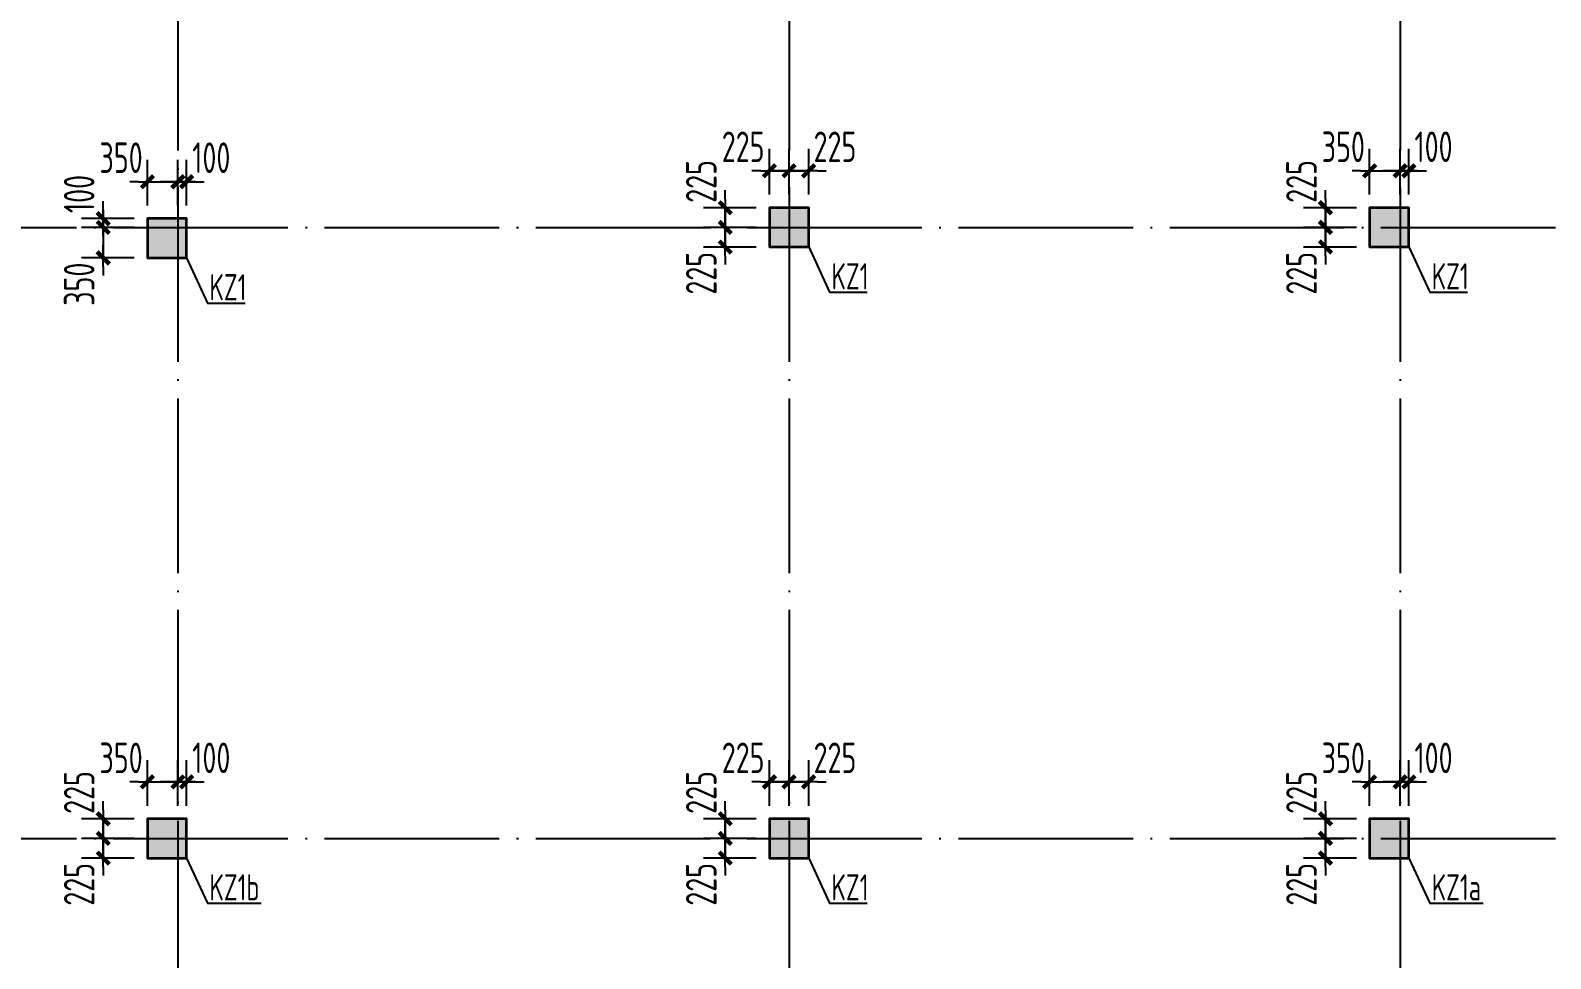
# Model space of a CAD drawing. Extents: x 8268344 to 8869063, y 669070 to 951310.
# Drawn here: x 8444018 to 8461431, y 830891 to 841524 of the extents above; entities that cross this region are included whole.
import ezdxf

# ---------------------------------------------------------------- set-up
doc = ezdxf.new("R2010")
doc.units = 0
doc.header["$LTSCALE"] = 1000
doc.linetypes.add('DOTE', pattern=[2.42, 2, -0.2, 0.02, -0.2])
doc.layers.get('0').update_dxf_attribs({"linetype": 'CONTINUOUS'})
doc.layers.get('Defpoints').update_dxf_attribs({"linetype": 'CONTINUOUS'})
for name, color, linetype in [('DIM', 3, 'CONTINUOUS'), ('DOTE', 1, 'DOTE'), ('PUB_TEXT', 7, 'CONTINUOUS'), ('柱涂实', 54, 'CONTINUOUS')]:
    doc.layers.add(name, color=color, linetype=linetype)
doc.layers.add('柱', color=2, linetype='CONTINUOUS', lineweight=35)
doc.styles.add('HZTXT', font='tssdeng.shx', dxfattribs={"width": 0.75, "bigfont": 'HZTXT.shx'})
doc.styles.add('TSSD_Dimension', font='Tssdeng.shx', dxfattribs={"width": 0.7, "bigfont": 'tssdchn.shx'})
doc.dimstyles.new('TSSD_100_100$0', dxfattribs={"dimtxt": 350, "dimasz": 100, "dimexe": 250, "dimexo": 150, "dimgap": 100, "dimtad": 1, "dimdec": 0, "dimzin": 0, "dimdsep": 46, "dimtxsty": 'TSSD_Dimension', "dimblk": '_TSDBK', "dimblk1": '_TSDBK', "dimblk2": '_TSDBK', "dimsah": 1, "dimcen": 0, "dimclrt": 7, "dimadec": 0, "dimazin": 0, "dimtfac": 1, "dimtdec": 0, "dimtix": 1, "dimtmove": 2, "dimatfit": 3, "dimldrblk": '_TSDBK', "dimfxl": 0, "dimtolj": 1, "dimtzin": 0, "dimarcsym": 0})

# ---------------------------------------------------------------- blocks, each defined once
blk = doc.blocks.new('_TSDBK')
blk.add_line((-1, 0), (1.5, 0))
at = {"const_width": 0.5}
blk.add_lwpolyline([(-0.7, -0.7), (0.7, 0.7)], dxfattribs=at)
blk = doc.blocks.new('*D1951')
at = {"layer": 'Defpoints', "color": 0}
for p in [(8452483, 839493), (8451977, 839268), (8452483, 839268)]:
    blk.add_point(p, dxfattribs=at)
at = {"layer": 'DIM', "color": 0, "lineweight": -2}
for p, q in [((8451977, 839593), (8451977, 839693)), ((8452333, 839493), (8451727, 839493)), ((8451977, 839493), (8451977, 839268)), ((8452333, 839268), (8451727, 839268)), ((8451977, 839168), (8451977, 839068))]:
    blk.add_line(p, q, dxfattribs=at)
at = {"layer": 'DIM', "color": 0, "lineweight": -2, "xscale": 100, "yscale": 100, "zscale": 100}
for p, rotation in [((8451977, 839493), 270), ((8451977, 839268), 90)]:
    blk.add_blockref('_TSDBK', p, dxfattribs=dict(at, rotation=rotation))
at = {"layer": 'DIM', "color": 7, "insert": (8451702, 839794), "char_height": 350, "attachment_point": 5, "rotation": 90, "style": 'TSSD_Dimension'}
blk.add_mtext('\\A1;225', dxfattribs=at)
blk = doc.blocks.new('*D1952')
at = {"layer": 'Defpoints', "color": 0}
for p in [(8452483, 839268), (8451977, 839043), (8452483, 839043)]:
    blk.add_point(p, dxfattribs=at)
at = {"layer": 'DIM', "color": 0, "lineweight": -2}
for p, q in [((8451977, 839368), (8451977, 839468)), ((8452333, 839268), (8451727, 839268)), ((8451977, 839268), (8451977, 839043)), ((8452333, 839043), (8451727, 839043)), ((8451977, 838943), (8451977, 838843))]:
    blk.add_line(p, q, dxfattribs=at)
at = {"layer": 'DIM', "color": 0, "lineweight": -2, "xscale": 100, "yscale": 100, "zscale": 100}
for p, rotation in [((8451977, 839268), 270), ((8451977, 839043), 90)]:
    blk.add_blockref('_TSDBK', p, dxfattribs=dict(at, rotation=rotation))
at = {"layer": 'DIM', "color": 7, "insert": (8451702, 838742), "char_height": 350, "attachment_point": 5, "rotation": 90, "style": 'TSSD_Dimension'}
blk.add_mtext('\\A1;225', dxfattribs=at)
blk = doc.blocks.new('*D1953')
at = {"layer": 'Defpoints', "color": 0}
for p in [(8452933, 839916), (8452708, 839493), (8452933, 839493)]:
    blk.add_point(p, dxfattribs=at)
at = {"layer": 'DIM', "color": 0, "lineweight": -2}
for p, q in [((8452708, 839643), (8452708, 840166)), ((8452933, 839643), (8452933, 840166)), ((8452608, 839916), (8452508, 839916)), ((8452708, 839916), (8452933, 839916)), ((8453033, 839916), (8453133, 839916))]:
    blk.add_line(p, q, dxfattribs=at)
at = {"layer": 'DIM', "color": 0, "lineweight": -2, "xscale": 100, "yscale": 100, "zscale": 100}
blk.add_blockref('_TSDBK', (8452708, 839916), dxfattribs=at)
at = {"layer": 'DIM', "color": 0, "lineweight": -2, "xscale": 100, "yscale": 100, "zscale": 100, "rotation": 180}
blk.add_blockref('_TSDBK', (8452933, 839916), dxfattribs=at)
at = {"layer": 'DIM', "color": 7, "insert": (8453234, 840191), "char_height": 350, "attachment_point": 5, "style": 'TSSD_Dimension'}
blk.add_mtext('\\A1;225', dxfattribs=at)
blk = doc.blocks.new('*D1954')
at = {"layer": 'Defpoints', "color": 0}
for p in [(8452708, 839916), (8452483, 839493), (8452708, 839493)]:
    blk.add_point(p, dxfattribs=at)
at = {"layer": 'DIM', "color": 0, "lineweight": -2}
for p, q in [((8452483, 839643), (8452483, 840166)), ((8452708, 839643), (8452708, 840166)), ((8452383, 839916), (8452283, 839916)), ((8452483, 839916), (8452708, 839916)), ((8452808, 839916), (8452908, 839916))]:
    blk.add_line(p, q, dxfattribs=at)
at = {"layer": 'DIM', "color": 0, "lineweight": -2, "xscale": 100, "yscale": 100, "zscale": 100}
blk.add_blockref('_TSDBK', (8452483, 839916), dxfattribs=at)
at = {"layer": 'DIM', "color": 0, "lineweight": -2, "xscale": 100, "yscale": 100, "zscale": 100, "rotation": 180}
blk.add_blockref('_TSDBK', (8452708, 839916), dxfattribs=at)
at = {"layer": 'DIM', "color": 7, "insert": (8452182, 840191), "char_height": 350, "attachment_point": 5, "style": 'TSSD_Dimension'}
blk.add_mtext('\\A1;225', dxfattribs=at)
blk = doc.blocks.new('*D1955')
at = {"layer": 'Defpoints', "color": 0}
for p in [(8452483, 832493), (8451977, 832268), (8452483, 832268)]:
    blk.add_point(p, dxfattribs=at)
at = {"layer": 'DIM', "color": 0, "lineweight": -2}
for p, q in [((8451977, 832593), (8451977, 832693)), ((8452333, 832493), (8451727, 832493)), ((8451977, 832493), (8451977, 832268)), ((8452333, 832268), (8451727, 832268)), ((8451977, 832168), (8451977, 832068))]:
    blk.add_line(p, q, dxfattribs=at)
at = {"layer": 'DIM', "color": 0, "lineweight": -2, "xscale": 100, "yscale": 100, "zscale": 100}
for p, rotation in [((8451977, 832493), 270), ((8451977, 832268), 90)]:
    blk.add_blockref('_TSDBK', p, dxfattribs=dict(at, rotation=rotation))
at = {"layer": 'DIM', "color": 7, "insert": (8451702, 832794), "char_height": 350, "attachment_point": 5, "rotation": 90, "style": 'TSSD_Dimension'}
blk.add_mtext('\\A1;225', dxfattribs=at)
blk = doc.blocks.new('*D1956')
at = {"layer": 'Defpoints', "color": 0}
for p in [(8452483, 832268), (8451977, 832043), (8452483, 832043)]:
    blk.add_point(p, dxfattribs=at)
at = {"layer": 'DIM', "color": 0, "lineweight": -2}
for p, q in [((8451977, 832368), (8451977, 832468)), ((8452333, 832268), (8451727, 832268)), ((8451977, 832268), (8451977, 832043)), ((8452333, 832043), (8451727, 832043)), ((8451977, 831943), (8451977, 831843))]:
    blk.add_line(p, q, dxfattribs=at)
at = {"layer": 'DIM', "color": 0, "lineweight": -2, "xscale": 100, "yscale": 100, "zscale": 100}
for p, rotation in [((8451977, 832268), 270), ((8451977, 832043), 90)]:
    blk.add_blockref('_TSDBK', p, dxfattribs=dict(at, rotation=rotation))
at = {"layer": 'DIM', "color": 7, "insert": (8451702, 831742), "char_height": 350, "attachment_point": 5, "rotation": 90, "style": 'TSSD_Dimension'}
blk.add_mtext('\\A1;225', dxfattribs=at)
blk = doc.blocks.new('*D1957')
at = {"layer": 'Defpoints', "color": 0}
for p in [(8452933, 832916), (8452708, 832493), (8452933, 832493)]:
    blk.add_point(p, dxfattribs=at)
at = {"layer": 'DIM', "color": 0, "lineweight": -2}
for p, q in [((8452708, 832643), (8452708, 833166)), ((8452933, 832643), (8452933, 833166)), ((8452608, 832916), (8452508, 832916)), ((8452708, 832916), (8452933, 832916)), ((8453033, 832916), (8453133, 832916))]:
    blk.add_line(p, q, dxfattribs=at)
at = {"layer": 'DIM', "color": 0, "lineweight": -2, "xscale": 100, "yscale": 100, "zscale": 100}
blk.add_blockref('_TSDBK', (8452708, 832916), dxfattribs=at)
at = {"layer": 'DIM', "color": 0, "lineweight": -2, "xscale": 100, "yscale": 100, "zscale": 100, "rotation": 180}
blk.add_blockref('_TSDBK', (8452933, 832916), dxfattribs=at)
at = {"layer": 'DIM', "color": 7, "insert": (8453234, 833191), "char_height": 350, "attachment_point": 5, "style": 'TSSD_Dimension'}
blk.add_mtext('\\A1;225', dxfattribs=at)
blk = doc.blocks.new('*D1958')
at = {"layer": 'Defpoints', "color": 0}
for p in [(8452708, 832916), (8452483, 832493), (8452708, 832493)]:
    blk.add_point(p, dxfattribs=at)
at = {"layer": 'DIM', "color": 0, "lineweight": -2}
for p, q in [((8452483, 832643), (8452483, 833166)), ((8452708, 832643), (8452708, 833166)), ((8452383, 832916), (8452283, 832916)), ((8452483, 832916), (8452708, 832916)), ((8452808, 832916), (8452908, 832916))]:
    blk.add_line(p, q, dxfattribs=at)
at = {"layer": 'DIM', "color": 0, "lineweight": -2, "xscale": 100, "yscale": 100, "zscale": 100}
blk.add_blockref('_TSDBK', (8452483, 832916), dxfattribs=at)
at = {"layer": 'DIM', "color": 0, "lineweight": -2, "xscale": 100, "yscale": 100, "zscale": 100, "rotation": 180}
blk.add_blockref('_TSDBK', (8452708, 832916), dxfattribs=at)
at = {"layer": 'DIM', "color": 7, "insert": (8452182, 833191), "char_height": 350, "attachment_point": 5, "style": 'TSSD_Dimension'}
blk.add_mtext('\\A1;225', dxfattribs=at)
blk = doc.blocks.new('*D1959')
at = {"layer": 'Defpoints', "color": 0}
for p in [(8459358, 832493), (8458852, 832268), (8459358, 832268)]:
    blk.add_point(p, dxfattribs=at)
at = {"layer": 'DIM', "color": 0, "lineweight": -2}
for p, q in [((8458852, 832593), (8458852, 832693)), ((8459208, 832493), (8458602, 832493)), ((8458852, 832493), (8458852, 832268)), ((8459208, 832268), (8458602, 832268)), ((8458852, 832168), (8458852, 832068))]:
    blk.add_line(p, q, dxfattribs=at)
at = {"layer": 'DIM', "color": 0, "lineweight": -2, "xscale": 100, "yscale": 100, "zscale": 100}
for p, rotation in [((8458852, 832493), 270), ((8458852, 832268), 90)]:
    blk.add_blockref('_TSDBK', p, dxfattribs=dict(at, rotation=rotation))
at = {"layer": 'DIM', "color": 7, "insert": (8458577, 832794), "char_height": 350, "attachment_point": 5, "rotation": 90, "style": 'TSSD_Dimension'}
blk.add_mtext('\\A1;225', dxfattribs=at)
blk = doc.blocks.new('*D1960')
at = {"layer": 'Defpoints', "color": 0}
for p in [(8459358, 832268), (8458852, 832043), (8459358, 832043)]:
    blk.add_point(p, dxfattribs=at)
at = {"layer": 'DIM', "color": 0, "lineweight": -2}
for p, q in [((8458852, 832368), (8458852, 832468)), ((8459208, 832268), (8458602, 832268)), ((8458852, 832268), (8458852, 832043)), ((8459208, 832043), (8458602, 832043)), ((8458852, 831943), (8458852, 831843))]:
    blk.add_line(p, q, dxfattribs=at)
at = {"layer": 'DIM', "color": 0, "lineweight": -2, "xscale": 100, "yscale": 100, "zscale": 100}
for p, rotation in [((8458852, 832268), 270), ((8458852, 832043), 90)]:
    blk.add_blockref('_TSDBK', p, dxfattribs=dict(at, rotation=rotation))
at = {"layer": 'DIM', "color": 7, "insert": (8458577, 831742), "char_height": 350, "attachment_point": 5, "rotation": 90, "style": 'TSSD_Dimension'}
blk.add_mtext('\\A1;225', dxfattribs=at)
blk = doc.blocks.new('*D1961')
at = {"layer": 'Defpoints', "color": 0}
for p in [(8459808, 832916), (8459708, 832493), (8459808, 832493)]:
    blk.add_point(p, dxfattribs=at)
at = {"layer": 'DIM', "color": 0, "lineweight": -2}
for p, q in [((8459708, 832643), (8459708, 833166)), ((8459808, 832643), (8459808, 833166)), ((8459608, 832916), (8459508, 832916)), ((8459708, 832916), (8459808, 832916)), ((8459908, 832916), (8460008, 832916))]:
    blk.add_line(p, q, dxfattribs=at)
at = {"layer": 'DIM', "color": 0, "lineweight": -2, "xscale": 100, "yscale": 100, "zscale": 100}
blk.add_blockref('_TSDBK', (8459708, 832916), dxfattribs=at)
at = {"layer": 'DIM', "color": 0, "lineweight": -2, "xscale": 100, "yscale": 100, "zscale": 100, "rotation": 180}
blk.add_blockref('_TSDBK', (8459808, 832916), dxfattribs=at)
at = {"layer": 'DIM', "color": 7, "insert": (8460090, 833191), "char_height": 350, "attachment_point": 5, "style": 'TSSD_Dimension'}
blk.add_mtext('\\A1;100', dxfattribs=at)
blk = doc.blocks.new('*D1962')
at = {"layer": 'Defpoints', "color": 0}
for p in [(8459708, 832916), (8459358, 832493), (8459708, 832493)]:
    blk.add_point(p, dxfattribs=at)
at = {"layer": 'DIM', "color": 0, "lineweight": -2}
for p, q in [((8459358, 832643), (8459358, 833166)), ((8459708, 832643), (8459708, 833166)), ((8459258, 832916), (8459158, 832916)), ((8459358, 832916), (8459708, 832916)), ((8459808, 832916), (8459908, 832916))]:
    blk.add_line(p, q, dxfattribs=at)
at = {"layer": 'DIM', "color": 0, "lineweight": -2, "xscale": 100, "yscale": 100, "zscale": 100}
blk.add_blockref('_TSDBK', (8459358, 832916), dxfattribs=at)
at = {"layer": 'DIM', "color": 0, "lineweight": -2, "xscale": 100, "yscale": 100, "zscale": 100, "rotation": 180}
blk.add_blockref('_TSDBK', (8459708, 832916), dxfattribs=at)
at = {"layer": 'DIM', "color": 7, "insert": (8459057, 833191), "char_height": 350, "attachment_point": 5, "style": 'TSSD_Dimension'}
blk.add_mtext('\\A1;350', dxfattribs=at)
blk = doc.blocks.new('*D1967')
at = {"layer": 'Defpoints', "color": 0}
for p in [(8459358, 839493), (8458852, 839268), (8459358, 839268)]:
    blk.add_point(p, dxfattribs=at)
at = {"layer": 'DIM', "color": 0, "lineweight": -2}
for p, q in [((8458852, 839593), (8458852, 839693)), ((8459208, 839493), (8458602, 839493)), ((8458852, 839493), (8458852, 839268)), ((8459208, 839268), (8458602, 839268)), ((8458852, 839168), (8458852, 839068))]:
    blk.add_line(p, q, dxfattribs=at)
at = {"layer": 'DIM', "color": 0, "lineweight": -2, "xscale": 100, "yscale": 100, "zscale": 100}
for p, rotation in [((8458852, 839493), 270), ((8458852, 839268), 90)]:
    blk.add_blockref('_TSDBK', p, dxfattribs=dict(at, rotation=rotation))
at = {"layer": 'DIM', "color": 7, "insert": (8458577, 839794), "char_height": 350, "attachment_point": 5, "rotation": 90, "style": 'TSSD_Dimension'}
blk.add_mtext('\\A1;225', dxfattribs=at)
blk = doc.blocks.new('*D1968')
at = {"layer": 'Defpoints', "color": 0}
for p in [(8459358, 839268), (8458852, 839043), (8459358, 839043)]:
    blk.add_point(p, dxfattribs=at)
at = {"layer": 'DIM', "color": 0, "lineweight": -2}
for p, q in [((8458852, 839368), (8458852, 839468)), ((8459208, 839268), (8458602, 839268)), ((8458852, 839268), (8458852, 839043)), ((8459208, 839043), (8458602, 839043)), ((8458852, 838943), (8458852, 838843))]:
    blk.add_line(p, q, dxfattribs=at)
at = {"layer": 'DIM', "color": 0, "lineweight": -2, "xscale": 100, "yscale": 100, "zscale": 100}
for p, rotation in [((8458852, 839268), 270), ((8458852, 839043), 90)]:
    blk.add_blockref('_TSDBK', p, dxfattribs=dict(at, rotation=rotation))
at = {"layer": 'DIM', "color": 7, "insert": (8458577, 838742), "char_height": 350, "attachment_point": 5, "rotation": 90, "style": 'TSSD_Dimension'}
blk.add_mtext('\\A1;225', dxfattribs=at)
blk = doc.blocks.new('*D1969')
at = {"layer": 'Defpoints', "color": 0}
for p in [(8459808, 839916), (8459708, 839493), (8459808, 839493)]:
    blk.add_point(p, dxfattribs=at)
at = {"layer": 'DIM', "color": 0, "lineweight": -2}
for p, q in [((8459708, 839643), (8459708, 840166)), ((8459808, 839643), (8459808, 840166)), ((8459608, 839916), (8459508, 839916)), ((8459708, 839916), (8459808, 839916)), ((8459908, 839916), (8460008, 839916))]:
    blk.add_line(p, q, dxfattribs=at)
at = {"layer": 'DIM', "color": 0, "lineweight": -2, "xscale": 100, "yscale": 100, "zscale": 100}
blk.add_blockref('_TSDBK', (8459708, 839916), dxfattribs=at)
at = {"layer": 'DIM', "color": 0, "lineweight": -2, "xscale": 100, "yscale": 100, "zscale": 100, "rotation": 180}
blk.add_blockref('_TSDBK', (8459808, 839916), dxfattribs=at)
at = {"layer": 'DIM', "color": 7, "insert": (8460090, 840191), "char_height": 350, "attachment_point": 5, "style": 'TSSD_Dimension'}
blk.add_mtext('\\A1;100', dxfattribs=at)
blk = doc.blocks.new('*D1970')
at = {"layer": 'Defpoints', "color": 0}
for p in [(8459708, 839916), (8459358, 839493), (8459708, 839493)]:
    blk.add_point(p, dxfattribs=at)
at = {"layer": 'DIM', "color": 0, "lineweight": -2}
for p, q in [((8459358, 839643), (8459358, 840166)), ((8459708, 839643), (8459708, 840166)), ((8459258, 839916), (8459158, 839916)), ((8459358, 839916), (8459708, 839916)), ((8459808, 839916), (8459908, 839916))]:
    blk.add_line(p, q, dxfattribs=at)
at = {"layer": 'DIM', "color": 0, "lineweight": -2, "xscale": 100, "yscale": 100, "zscale": 100}
blk.add_blockref('_TSDBK', (8459358, 839916), dxfattribs=at)
at = {"layer": 'DIM', "color": 0, "lineweight": -2, "xscale": 100, "yscale": 100, "zscale": 100, "rotation": 180}
blk.add_blockref('_TSDBK', (8459708, 839916), dxfattribs=at)
at = {"layer": 'DIM', "color": 7, "insert": (8459057, 840191), "char_height": 350, "attachment_point": 5, "style": 'TSSD_Dimension'}
blk.add_mtext('\\A1;350', dxfattribs=at)
blk = doc.blocks.new('*D1729')
at = {"layer": 'Defpoints', "color": 0}
for p in [(8445358, 839368), (8444852, 839268), (8445358, 839268)]:
    blk.add_point(p, dxfattribs=at)
at = {"layer": 'DIM', "color": 0, "lineweight": -2}
for p, q in [((8444852, 839468), (8444852, 839568)), ((8445208, 839368), (8444602, 839368)), ((8444852, 839368), (8444852, 839268)), ((8445208, 839268), (8444602, 839268)), ((8444852, 839168), (8444852, 839068))]:
    blk.add_line(p, q, dxfattribs=at)
at = {"layer": 'DIM', "color": 0, "lineweight": -2, "xscale": 100, "yscale": 100, "zscale": 100}
for p, rotation in [((8444852, 839368), 270), ((8444852, 839268), 90)]:
    blk.add_blockref('_TSDBK', p, dxfattribs=dict(at, rotation=rotation))
at = {"layer": 'DIM', "color": 7, "insert": (8444577, 839650), "char_height": 350, "attachment_point": 5, "rotation": 90, "style": 'TSSD_Dimension'}
blk.add_mtext('\\A1;100', dxfattribs=at)
blk = doc.blocks.new('*D1730')
at = {"layer": 'Defpoints', "color": 0}
for p in [(8445358, 839268), (8444852, 838918), (8445358, 838918)]:
    blk.add_point(p, dxfattribs=at)
at = {"layer": 'DIM', "color": 0, "lineweight": -2}
for p, q in [((8444852, 839368), (8444852, 839468)), ((8445208, 839268), (8444602, 839268)), ((8444852, 839268), (8444852, 838918)), ((8445208, 838918), (8444602, 838918)), ((8444852, 838818), (8444852, 838718))]:
    blk.add_line(p, q, dxfattribs=at)
at = {"layer": 'DIM', "color": 0, "lineweight": -2, "xscale": 100, "yscale": 100, "zscale": 100}
for p, rotation in [((8444852, 839268), 270), ((8444852, 838918), 90)]:
    blk.add_blockref('_TSDBK', p, dxfattribs=dict(at, rotation=rotation))
at = {"layer": 'DIM', "color": 7, "insert": (8444577, 838617), "char_height": 350, "attachment_point": 5, "rotation": 90, "style": 'TSSD_Dimension'}
blk.add_mtext('\\A1;350', dxfattribs=at)
blk = doc.blocks.new('*D1731')
at = {"layer": 'Defpoints', "color": 0}
for p in [(8445808, 839791), (8445708, 839368), (8445808, 839368)]:
    blk.add_point(p, dxfattribs=at)
at = {"layer": 'DIM', "color": 0, "lineweight": -2}
for p, q in [((8445708, 839518), (8445708, 840041)), ((8445808, 839518), (8445808, 840041)), ((8445608, 839791), (8445508, 839791)), ((8445708, 839791), (8445808, 839791)), ((8445908, 839791), (8446008, 839791))]:
    blk.add_line(p, q, dxfattribs=at)
at = {"layer": 'DIM', "color": 0, "lineweight": -2, "xscale": 100, "yscale": 100, "zscale": 100}
blk.add_blockref('_TSDBK', (8445708, 839791), dxfattribs=at)
at = {"layer": 'DIM', "color": 0, "lineweight": -2, "xscale": 100, "yscale": 100, "zscale": 100, "rotation": 180}
blk.add_blockref('_TSDBK', (8445808, 839791), dxfattribs=at)
at = {"layer": 'DIM', "color": 7, "insert": (8446090, 840066), "char_height": 350, "attachment_point": 5, "style": 'TSSD_Dimension'}
blk.add_mtext('\\A1;100', dxfattribs=at)
blk = doc.blocks.new('*D1732')
at = {"layer": 'Defpoints', "color": 0}
for p in [(8445708, 839791), (8445358, 839368), (8445708, 839368)]:
    blk.add_point(p, dxfattribs=at)
at = {"layer": 'DIM', "color": 0, "lineweight": -2}
for p, q in [((8445358, 839518), (8445358, 840041)), ((8445708, 839518), (8445708, 840041)), ((8445258, 839791), (8445158, 839791)), ((8445358, 839791), (8445708, 839791)), ((8445808, 839791), (8445908, 839791))]:
    blk.add_line(p, q, dxfattribs=at)
at = {"layer": 'DIM', "color": 0, "lineweight": -2, "xscale": 100, "yscale": 100, "zscale": 100}
blk.add_blockref('_TSDBK', (8445358, 839791), dxfattribs=at)
at = {"layer": 'DIM', "color": 0, "lineweight": -2, "xscale": 100, "yscale": 100, "zscale": 100, "rotation": 180}
blk.add_blockref('_TSDBK', (8445708, 839791), dxfattribs=at)
at = {"layer": 'DIM', "color": 7, "insert": (8445057, 840066), "char_height": 350, "attachment_point": 5, "style": 'TSSD_Dimension'}
blk.add_mtext('\\A1;350', dxfattribs=at)
blk = doc.blocks.new('*D1733')
at = {"layer": 'Defpoints', "color": 0}
for p in [(8445358, 832493), (8444852, 832268), (8445358, 832268)]:
    blk.add_point(p, dxfattribs=at)
at = {"layer": 'DIM', "color": 0, "lineweight": -2}
for p, q in [((8444852, 832593), (8444852, 832693)), ((8445208, 832493), (8444602, 832493)), ((8444852, 832493), (8444852, 832268)), ((8445208, 832268), (8444602, 832268)), ((8444852, 832168), (8444852, 832068))]:
    blk.add_line(p, q, dxfattribs=at)
at = {"layer": 'DIM', "color": 0, "lineweight": -2, "xscale": 100, "yscale": 100, "zscale": 100}
for p, rotation in [((8444852, 832493), 270), ((8444852, 832268), 90)]:
    blk.add_blockref('_TSDBK', p, dxfattribs=dict(at, rotation=rotation))
at = {"layer": 'DIM', "color": 7, "insert": (8444577, 832794), "char_height": 350, "attachment_point": 5, "rotation": 90, "style": 'TSSD_Dimension'}
blk.add_mtext('\\A1;225', dxfattribs=at)
blk = doc.blocks.new('*D1734')
at = {"layer": 'Defpoints', "color": 0}
for p in [(8445358, 832268), (8444852, 832043), (8445358, 832043)]:
    blk.add_point(p, dxfattribs=at)
at = {"layer": 'DIM', "color": 0, "lineweight": -2}
for p, q in [((8444852, 832368), (8444852, 832468)), ((8445208, 832268), (8444602, 832268)), ((8444852, 832268), (8444852, 832043)), ((8445208, 832043), (8444602, 832043)), ((8444852, 831943), (8444852, 831843))]:
    blk.add_line(p, q, dxfattribs=at)
at = {"layer": 'DIM', "color": 0, "lineweight": -2, "xscale": 100, "yscale": 100, "zscale": 100}
for p, rotation in [((8444852, 832268), 270), ((8444852, 832043), 90)]:
    blk.add_blockref('_TSDBK', p, dxfattribs=dict(at, rotation=rotation))
at = {"layer": 'DIM', "color": 7, "insert": (8444577, 831742), "char_height": 350, "attachment_point": 5, "rotation": 90, "style": 'TSSD_Dimension'}
blk.add_mtext('\\A1;225', dxfattribs=at)
blk = doc.blocks.new('*D1735')
at = {"layer": 'Defpoints', "color": 0}
for p in [(8445808, 832916), (8445708, 832493), (8445808, 832493)]:
    blk.add_point(p, dxfattribs=at)
at = {"layer": 'DIM', "color": 0, "lineweight": -2}
for p, q in [((8445708, 832643), (8445708, 833166)), ((8445808, 832643), (8445808, 833166)), ((8445608, 832916), (8445508, 832916)), ((8445708, 832916), (8445808, 832916)), ((8445908, 832916), (8446008, 832916))]:
    blk.add_line(p, q, dxfattribs=at)
at = {"layer": 'DIM', "color": 0, "lineweight": -2, "xscale": 100, "yscale": 100, "zscale": 100}
blk.add_blockref('_TSDBK', (8445708, 832916), dxfattribs=at)
at = {"layer": 'DIM', "color": 0, "lineweight": -2, "xscale": 100, "yscale": 100, "zscale": 100, "rotation": 180}
blk.add_blockref('_TSDBK', (8445808, 832916), dxfattribs=at)
at = {"layer": 'DIM', "color": 7, "insert": (8446090, 833191), "char_height": 350, "attachment_point": 5, "style": 'TSSD_Dimension'}
blk.add_mtext('\\A1;100', dxfattribs=at)
blk = doc.blocks.new('*D1736')
at = {"layer": 'Defpoints', "color": 0}
for p in [(8445708, 832916), (8445358, 832493), (8445708, 832493)]:
    blk.add_point(p, dxfattribs=at)
at = {"layer": 'DIM', "color": 0, "lineweight": -2}
for p, q in [((8445358, 832643), (8445358, 833166)), ((8445708, 832643), (8445708, 833166)), ((8445258, 832916), (8445158, 832916)), ((8445358, 832916), (8445708, 832916)), ((8445808, 832916), (8445908, 832916))]:
    blk.add_line(p, q, dxfattribs=at)
at = {"layer": 'DIM', "color": 0, "lineweight": -2, "xscale": 100, "yscale": 100, "zscale": 100}
blk.add_blockref('_TSDBK', (8445358, 832916), dxfattribs=at)
at = {"layer": 'DIM', "color": 0, "lineweight": -2, "xscale": 100, "yscale": 100, "zscale": 100, "rotation": 180}
blk.add_blockref('_TSDBK', (8445708, 832916), dxfattribs=at)
at = {"layer": 'DIM', "color": 7, "insert": (8445057, 833191), "char_height": 350, "attachment_point": 5, "style": 'TSSD_Dimension'}
blk.add_mtext('\\A1;350', dxfattribs=at)

msp = doc.modelspace()

# ---------------------------------------------------------------- hatches: boundary and pattern name
at = {"layer": '柱涂实'}
for points in [[(8452932.9, 839043.2), (8452932.9, 839493.2), (8452482.9, 839493.2), (8452482.9, 839043.2)], [(8459807.9, 839043.2), (8459807.9, 839493.2), (8459357.9, 839493.2), (8459357.9, 839043.2)], [(8445807.9, 838918.2), (8445807.9, 839368.2), (8445357.9, 839368.2), (8445357.9, 838918.2)], [(8445807.9, 832043.2), (8445807.9, 832493.2), (8445357.9, 832493.2), (8445357.9, 832043.2)], [(8452932.9, 832043.2), (8452932.9, 832493.2), (8452482.9, 832493.2), (8452482.9, 832043.2)], [(8459807.9, 832043.2), (8459807.9, 832493.2), (8459357.9, 832493.2), (8459357.9, 832043.2)]]:
    msp.add_hatch(color=256, dxfattribs=at).paths.add_polyline_path(points)

# ---------------------------------------------------------------- linework, layer by layer
at = {"layer": 'DOTE'}
for p, q in [((8445707.9, 868768.2), (8445707.9, 823768.2)), ((8452707.9, 868768.2), (8452707.9, 823768.2)), ((8459707.9, 868768.2), (8459707.9, 823768.2)), ((8437707.9, 839268.2), (8539007.9, 839268.2)), ((8437707.9, 832268.2), (8539007.9, 832268.2))]:
    msp.add_line(p, q, dxfattribs=at)
at = {"layer": 'PUB_TEXT', "color": 7}
for points in [[(8452932.9, 839043.2), (8453172.3, 838525.4), (8453603.6, 838525.4)], [(8459807.9, 839043.2), (8460047.3, 838525.4), (8460478.6, 838525.4)], [(8445807.9, 838918.2), (8446047.3, 838400.4), (8446478.6, 838400.4)], [(8445807.9, 832043.2), (8446047.3, 831525.4), (8446661.9, 831525.4)], [(8452932.9, 832043.2), (8453172.3, 831525.4), (8453603.6, 831525.4)], [(8459807.9, 832043.2), (8460047.3, 831525.4), (8460660.5, 831525.4)]]:
    msp.add_lwpolyline(points, dxfattribs=at)
at = {"layer": '柱'}
for points in [[(8452932.9, 839043.2), (8452932.9, 839493.2), (8452482.9, 839493.2), (8452482.9, 839043.2)], [(8459807.9, 839043.2), (8459807.9, 839493.2), (8459357.9, 839493.2), (8459357.9, 839043.2)], [(8445807.9, 838918.2), (8445807.9, 839368.2), (8445357.9, 839368.2), (8445357.9, 838918.2)], [(8445807.9, 832043.2), (8445807.9, 832493.2), (8445357.9, 832493.2), (8445357.9, 832043.2)], [(8452932.9, 832043.2), (8452932.9, 832493.2), (8452482.9, 832493.2), (8452482.9, 832043.2)], [(8459807.9, 832043.2), (8459807.9, 832493.2), (8459357.9, 832493.2), (8459357.9, 832043.2)]]:
    msp.add_lwpolyline(points, close=True, dxfattribs=at)
at = {"layer": '柱涂实', "linetype": 'Continuous'}
for points in [[(8452932.9, 839043.2), (8452932.9, 839493.2), (8452482.9, 839493.2), (8452482.9, 839043.2)], [(8459807.9, 839043.2), (8459807.9, 839493.2), (8459357.9, 839493.2), (8459357.9, 839043.2)], [(8445807.9, 838918.2), (8445807.9, 839368.2), (8445357.9, 839368.2), (8445357.9, 838918.2)], [(8445807.9, 832043.2), (8445807.9, 832493.2), (8445357.9, 832493.2), (8445357.9, 832043.2)], [(8452932.9, 832043.2), (8452932.9, 832493.2), (8452482.9, 832493.2), (8452482.9, 832043.2)], [(8459807.9, 832043.2), (8459807.9, 832493.2), (8459357.9, 832493.2), (8459357.9, 832043.2)]]:
    msp.add_lwpolyline(points, close=True, dxfattribs=at)

# ---------------------------------------------------------------- texts
at = {"layer": 'PUB_TEXT', "color": 6, "style": 'HZTXT', "width": 0.7}
for s, p in [('KZ1', (8453193.9, 838557.4)), ('KZ1', (8460068.9, 838557.4)), ('KZ1', (8446068.9, 838432.4)), ('KZ1b', (8446068.9, 831557.4)), ('KZ1', (8453193.9, 831557.4)), ('KZ1a', (8460068.9, 831557.4))]:
    msp.add_text(s, height=300, dxfattribs=at).set_placement(p)

# ---------------------------------------------------------------- dimensions: what is measured, and where the dimension line sits
at = {"layer": 'DIM'}
for base, p1, p2, picture, middle in [((8452707.9, 839916.1), (8452482.9, 839493.2), (8452707.9, 839493.2), '*D1954', (8452181.8, 840191.1)), ((8452932.9, 839916.1), (8452707.9, 839493.2), (8452932.9, 839493.2), '*D1953', (8453234, 840191.1)), ((8459707.9, 839916.1), (8459357.9, 839493.2), (8459707.9, 839493.2), '*D1970', (8459056.8, 840191.1)), ((8459807.9, 839916.1), (8459707.9, 839493.2), (8459807.9, 839493.2), '*D1969', (8460090.2, 840191.1)), ((8445707.9, 839791.1), (8445357.9, 839368.2), (8445707.9, 839368.2), '*D1732', (8445056.8, 840066.1)), ((8445807.9, 839791.1), (8445707.9, 839368.2), (8445807.9, 839368.2), '*D1731', (8446090.2, 840066.1)), ((8445707.9, 832916.1), (8445357.9, 832493.2), (8445707.9, 832493.2), '*D1736', (8445056.8, 833191.1)), ((8445807.9, 832916.1), (8445707.9, 832493.2), (8445807.9, 832493.2), '*D1735', (8446090.2, 833191.1)), ((8452707.9, 832916.1), (8452482.9, 832493.2), (8452707.9, 832493.2), '*D1958', (8452181.8, 833191.1)), ((8452932.9, 832916.1), (8452707.9, 832493.2), (8452932.9, 832493.2), '*D1957', (8453234, 833191.1)), ((8459707.9, 832916.1), (8459357.9, 832493.2), (8459707.9, 832493.2), '*D1962', (8459056.8, 833191.1)), ((8459807.9, 832916.1), (8459707.9, 832493.2), (8459807.9, 832493.2), '*D1961', (8460090.2, 833191.1))]:
    dim = msp.add_linear_dim(base=base, p1=p1, p2=p2, dimstyle='TSSD_100_100$0', dxfattribs=at)
    dim.commit()
    dim.dimension.update_dxf_attribs({"geometry": picture, "text_midpoint": middle, "dimtype": 160})
for base, p1, p2, picture, middle in [((8451976.8, 839268.2), (8452482.9, 839493.2), (8452482.9, 839268.2), '*D1951', (8451701.8, 839794.3)), ((8458851.8, 839268.2), (8459357.9, 839493.2), (8459357.9, 839268.2), '*D1967', (8458576.8, 839794.3)), ((8444851.8, 839268.2), (8445357.9, 839368.2), (8445357.9, 839268.2), '*D1729', (8444576.8, 839650.5)), ((8444851.8, 838918.2), (8445357.9, 839268.2), (8445357.9, 838918.2), '*D1730', (8444576.8, 838617.2)), ((8451976.8, 839043.2), (8452482.9, 839268.2), (8452482.9, 839043.2), '*D1952', (8451701.8, 838742.1)), ((8458851.8, 839043.2), (8459357.9, 839268.2), (8459357.9, 839043.2), '*D1968', (8458576.8, 838742.1)), ((8444851.8, 832268.2), (8445357.9, 832493.2), (8445357.9, 832268.2), '*D1733', (8444576.8, 832794.3)), ((8451976.8, 832268.2), (8452482.9, 832493.2), (8452482.9, 832268.2), '*D1955', (8451701.8, 832794.3)), ((8458851.8, 832268.2), (8459357.9, 832493.2), (8459357.9, 832268.2), '*D1959', (8458576.8, 832794.3)), ((8444851.8, 832043.2), (8445357.9, 832268.2), (8445357.9, 832043.2), '*D1734', (8444576.8, 831742.1)), ((8451976.8, 832043.2), (8452482.9, 832268.2), (8452482.9, 832043.2), '*D1956', (8451701.8, 831742.1)), ((8458851.8, 832043.2), (8459357.9, 832268.2), (8459357.9, 832043.2), '*D1960', (8458576.8, 831742.1))]:
    dim = msp.add_linear_dim(base=base, p1=p1, p2=p2, angle=90, dimstyle='TSSD_100_100$0', dxfattribs=at)
    dim.commit()
    dim.dimension.update_dxf_attribs({"geometry": picture, "text_midpoint": middle, "dimtype": 160})

doc.saveas('drawing.dxf')
